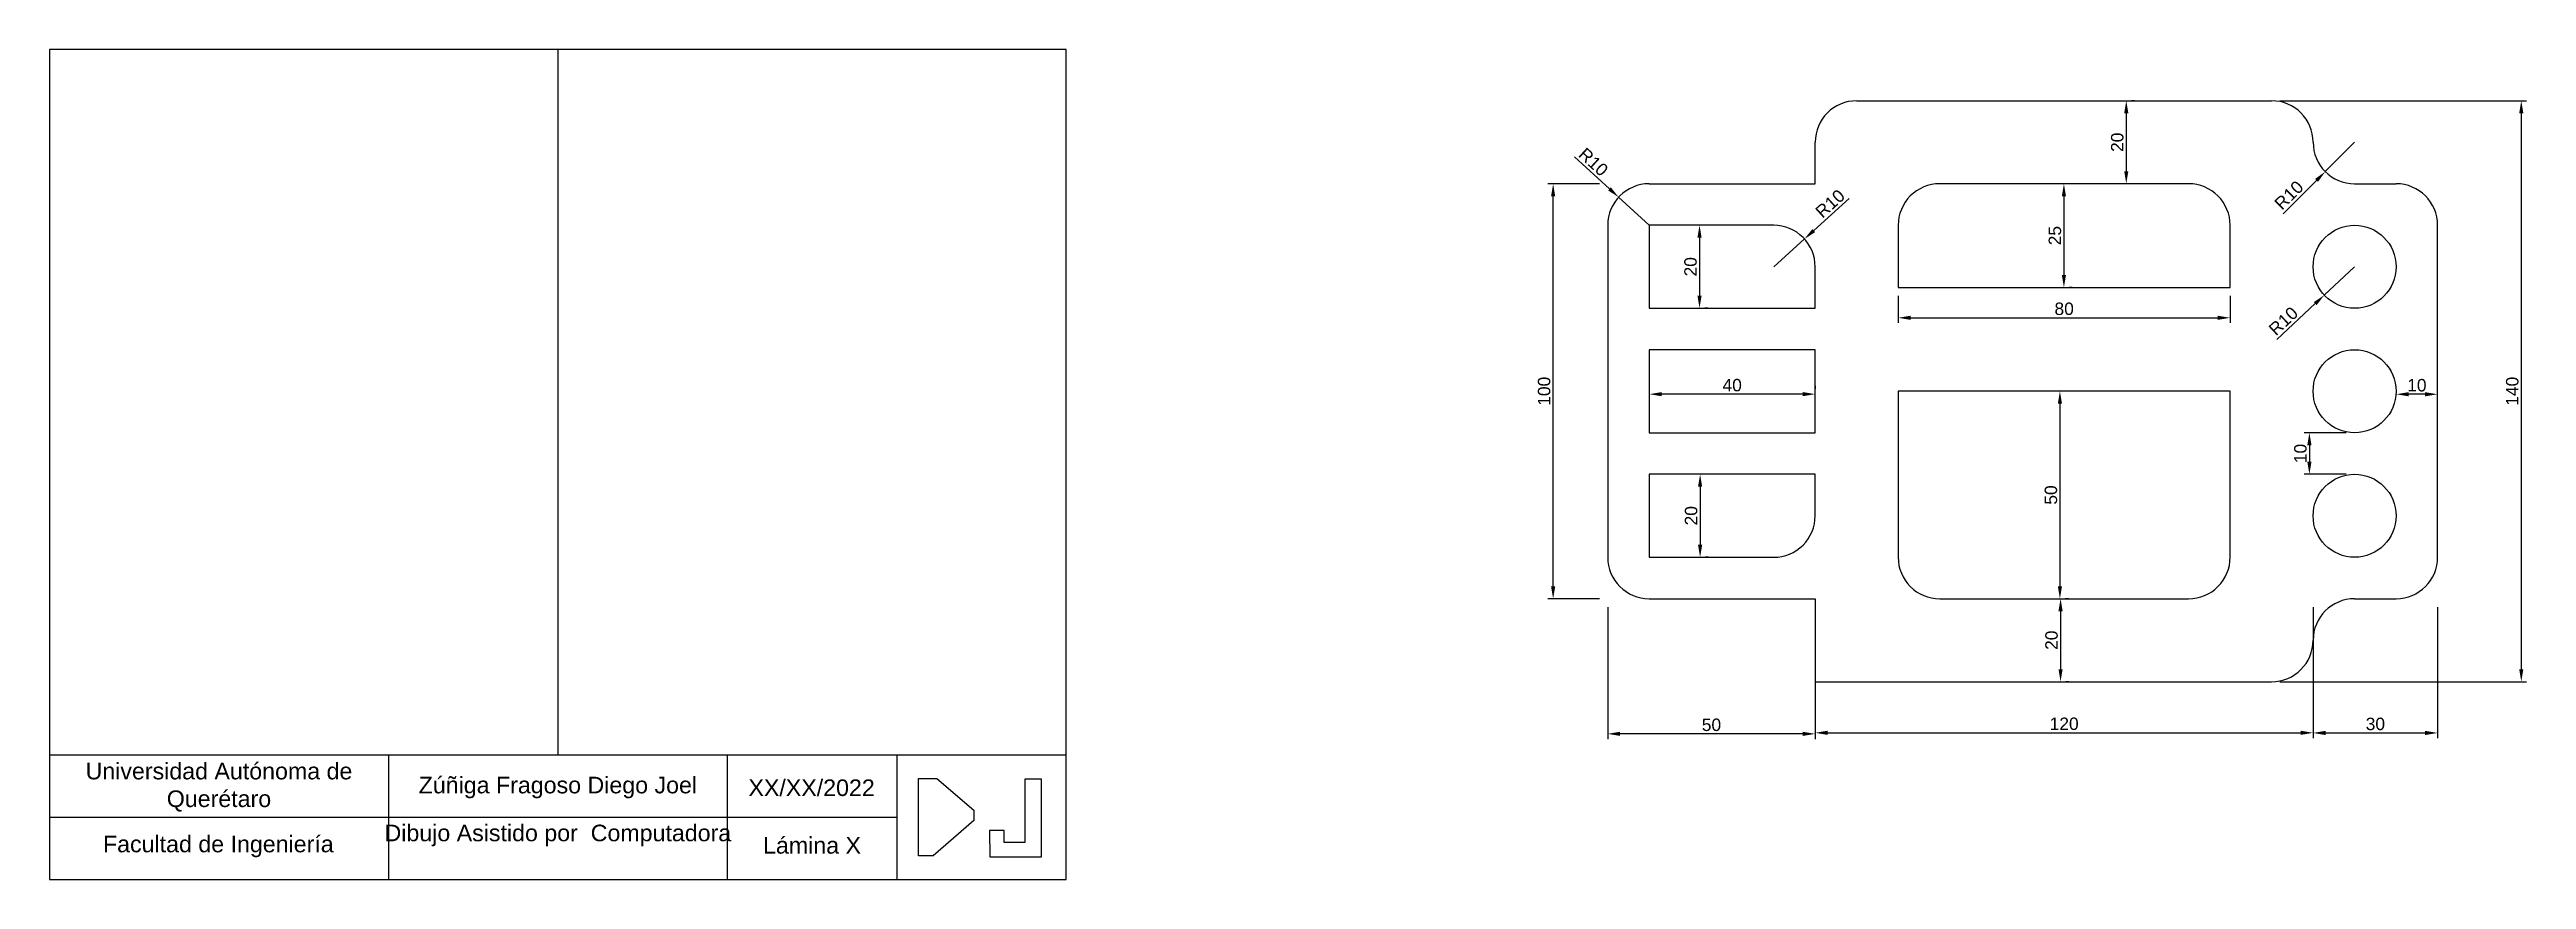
# Model space of a CAD drawing. Header units: millimetres. Extents: x 25 to 622, y 10 to 210.
import ezdxf

# ---------------------------------------------------------------- set-up
doc = ezdxf.new("R2010")
doc.units = ezdxf.units.MM
doc.header["$PDMODE"] = 35
for name, color, linetype, lineweight in [('Cotas', 90, 'Continuous', 25), ('Figura', 140, 'Continuous', 25), ('Marco', 30, 'Continuous', 30)]:
    doc.layers.add(name, color=color, linetype=linetype, lineweight=lineweight)
doc.styles.get("Standard").update_dxf_attribs({"font": 'arial.ttf'})
doc.dimstyles.new('Estilo para clase', dxfattribs={"dimtxt": 3, "dimasz": 3, "dimexe": 1.25, "dimexo": 2, "dimtad": 1, "dimtxsty": 'Standard', "dimcen": 2.5, "dimadec": 0, "dimazin": 0, "dimtfac": 1, "dimtmove": 0, "dimatfit": 3, "dimfxl": 1, "dimarcsym": 0})

# ---------------------------------------------------------------- blocks, each defined once
blk = doc.blocks.new('*D10')
at = {"layer": 'Cotas', "color": 0, "lineweight": -2, "transparency": 16777216}
for p, q in [((424.63, 167.65), (423.88, 167.65)), ((422.63, 164.65), (422.63, 150.65)), ((424.63, 147.65), (423.88, 147.65))]:
    blk.add_line(p, q, dxfattribs=at)
at = {"layer": 'Cotas', "color": 0, "transparency": 16777216}
for points in [[(422.13, 164.65), (423.13, 164.65), (422.63, 167.65)], [(422.13, 150.65), (423.13, 150.65), (422.63, 147.65)]]:
    blk.add_solid(points, dxfattribs=at)
at = {"layer": 'Defpoints', "color": 0, "transparency": 16777216}
for p in [(422.63, 167.65), (422.63, 147.65), (422.63, 147.65)]:
    blk.add_point(p, dxfattribs=at)
at = {"layer": 'Cotas', "color": 0, "transparency": 16777216, "insert": (420.47, 157.65), "char_height": 3, "attachment_point": 5, "rotation": 90}
blk.add_mtext('20', dxfattribs=at)
blk = doc.blocks.new('*D11')
at = {"layer": 'Cotas', "color": 0, "lineweight": -2, "transparency": 16777216}
for p, q in [((511.48, 127.65), (510.73, 127.65)), ((509.48, 124.65), (509.48, 80.65)), ((511.48, 77.65), (510.73, 77.65))]:
    blk.add_line(p, q, dxfattribs=at)
at = {"layer": 'Cotas', "color": 0, "transparency": 16777216}
for points in [[(508.98, 124.65), (509.98, 124.65), (509.48, 127.65)], [(508.98, 80.65), (509.98, 80.65), (509.48, 77.65)]]:
    blk.add_solid(points, dxfattribs=at)
at = {"layer": 'Defpoints', "color": 0, "transparency": 16777216}
for p in [(509.48, 127.65), (509.48, 77.65), (509.48, 77.65)]:
    blk.add_point(p, dxfattribs=at)
at = {"layer": 'Cotas', "color": 0, "transparency": 16777216, "insert": (507.32, 102.65), "char_height": 3, "attachment_point": 5, "rotation": 90}
blk.add_mtext('50', dxfattribs=at)
blk = doc.blocks.new('*D12')
at = {"layer": 'Cotas', "color": 0, "lineweight": -2, "transparency": 16777216}
for p, q in [((410.5, 128.95), (410.5, 128.2)), ((447.5, 126.95), (413.5, 126.95)), ((450.5, 128.95), (450.5, 128.2))]:
    blk.add_line(p, q, dxfattribs=at)
at = {"layer": 'Cotas', "color": 0, "transparency": 16777216}
for points in [[(413.5, 127.45), (413.5, 126.45), (410.5, 126.95)], [(447.5, 127.45), (447.5, 126.45), (450.5, 126.95)]]:
    blk.add_solid(points, dxfattribs=at)
at = {"layer": 'Defpoints', "color": 0, "transparency": 16777216}
for p in [(410.5, 126.95), (410.5, 126.95), (450.5, 126.95)]:
    blk.add_point(p, dxfattribs=at)
at = {"layer": 'Cotas', "color": 0, "transparency": 16777216, "insert": (430.5, 129.11), "char_height": 3, "attachment_point": 5}
blk.add_mtext('40', dxfattribs=at)
blk = doc.blocks.new('*D13')
at = {"layer": 'Cotas', "color": 0, "lineweight": -2, "transparency": 16777216}
for p, q in [((510.44, 174.65), (510.44, 155.65)), ((512.44, 177.65), (511.69, 177.65)), ((512.44, 152.65), (511.69, 152.65))]:
    blk.add_line(p, q, dxfattribs=at)
at = {"layer": 'Cotas', "color": 0, "transparency": 16777216}
for points in [[(509.94, 174.65), (510.94, 174.65), (510.44, 177.65)], [(509.94, 155.65), (510.94, 155.65), (510.44, 152.65)]]:
    blk.add_solid(points, dxfattribs=at)
at = {"layer": 'Defpoints', "color": 0, "transparency": 16777216}
for p in [(510.44, 177.65), (510.44, 152.65), (510.44, 152.65)]:
    blk.add_point(p, dxfattribs=at)
at = {"layer": 'Cotas', "color": 0, "transparency": 16777216, "insert": (508.28, 165.15), "char_height": 3, "attachment_point": 5, "rotation": 90}
blk.add_mtext('25', dxfattribs=at)
blk = doc.blocks.new('*D14')
at = {"layer": 'Cotas', "color": 0, "lineweight": -2, "transparency": 16777216}
for p, q in [((424.77, 107.65), (424.02, 107.65)), ((422.77, 104.65), (422.77, 90.65)), ((424.77, 87.65), (424.02, 87.65))]:
    blk.add_line(p, q, dxfattribs=at)
at = {"layer": 'Cotas', "color": 0, "transparency": 16777216}
for points in [[(422.27, 104.65), (423.27, 104.65), (422.77, 107.65)], [(422.27, 90.65), (423.27, 90.65), (422.77, 87.65)]]:
    blk.add_solid(points, dxfattribs=at)
at = {"layer": 'Defpoints', "color": 0, "transparency": 16777216}
for p in [(422.77, 107.65), (422.77, 87.65), (422.77, 87.65)]:
    blk.add_point(p, dxfattribs=at)
at = {"layer": 'Cotas', "color": 0, "transparency": 16777216, "insert": (420.61, 97.65), "char_height": 3, "attachment_point": 5, "rotation": 90}
blk.add_mtext('20', dxfattribs=at)
blk = doc.blocks.new('*D15')
at = {"layer": 'Cotas', "color": 0, "lineweight": -2, "transparency": 16777216}
for p, q in [((527.47, 197.65), (526.72, 197.65)), ((525.47, 194.65), (525.47, 180.65)), ((527.47, 177.65), (526.72, 177.65))]:
    blk.add_line(p, q, dxfattribs=at)
at = {"layer": 'Cotas', "color": 0, "transparency": 16777216}
for points in [[(524.97, 194.65), (525.97, 194.65), (525.47, 197.65)], [(524.97, 180.65), (525.97, 180.65), (525.47, 177.65)]]:
    blk.add_solid(points, dxfattribs=at)
at = {"layer": 'Defpoints', "color": 0, "transparency": 16777216}
for p in [(525.47, 197.65), (525.47, 177.65), (525.47, 177.65)]:
    blk.add_point(p, dxfattribs=at)
at = {"layer": 'Cotas', "color": 0, "transparency": 16777216, "insert": (523.31, 187.65), "char_height": 3, "attachment_point": 5, "rotation": 90}
blk.add_mtext('20', dxfattribs=at)
blk = doc.blocks.new('*D16')
at = {"layer": 'Cotas', "color": 0, "lineweight": -2, "transparency": 16777216}
for p, q in [((511.63, 77.65), (510.88, 77.65)), ((509.63, 74.65), (509.63, 60.65)), ((511.63, 57.65), (510.88, 57.65))]:
    blk.add_line(p, q, dxfattribs=at)
at = {"layer": 'Cotas', "color": 0, "transparency": 16777216}
for points in [[(509.13, 74.65), (510.13, 74.65), (509.63, 77.65)], [(509.13, 60.65), (510.13, 60.65), (509.63, 57.65)]]:
    blk.add_solid(points, dxfattribs=at)
at = {"layer": 'Defpoints', "color": 0, "transparency": 16777216}
for p in [(509.63, 77.65), (509.63, 57.65), (509.63, 57.65)]:
    blk.add_point(p, dxfattribs=at)
at = {"layer": 'Cotas', "color": 0, "transparency": 16777216, "insert": (507.47, 67.65), "char_height": 3, "attachment_point": 5, "rotation": 90}
blk.add_mtext('20', dxfattribs=at)
blk = doc.blocks.new('*D17')
at = {"layer": 'Cotas', "color": 0, "lineweight": -2, "transparency": 16777216}
for p, q in [((580.5, 157.65), (573.2, 150.82)), ((561.74, 140.11), (571, 148.77))]:
    blk.add_line(p, q, dxfattribs=at)
at = {"layer": 'Cotas', "color": 0, "transparency": 16777216}
blk.add_solid([(570.66, 149.14), (571.35, 148.41), (573.2, 150.82)], dxfattribs=at)
at = {"layer": 'Defpoints', "color": 0, "transparency": 16777216}
for p in [(580.5, 157.65), (573.2, 150.82)]:
    blk.add_point(p, dxfattribs=at)
at = {"layer": 'Cotas', "color": 0, "transparency": 16777216, "insert": (563.34, 144.56), "char_height": 3, "attachment_point": 5, "rotation": 43.06874}
blk.add_mtext('R10', dxfattribs=at)
blk = doc.blocks.new('*D18')
at = {"layer": 'Cotas', "color": 0, "lineweight": -2, "transparency": 16777216}
for p, q in [((590.5, 125.65), (590.5, 125.68)), ((597.5, 126.93), (593.5, 126.93)), ((600.5, 125.65), (600.5, 125.68))]:
    blk.add_line(p, q, dxfattribs=at)
at = {"layer": 'Cotas', "color": 0, "transparency": 16777216}
for points in [[(593.5, 127.43), (593.5, 126.43), (590.5, 126.93)], [(597.5, 127.43), (597.5, 126.43), (600.5, 126.93)]]:
    blk.add_solid(points, dxfattribs=at)
at = {"layer": 'Defpoints', "color": 0, "transparency": 16777216}
for p in [(590.5, 127.65), (590.5, 126.93), (600.5, 127.65)]:
    blk.add_point(p, dxfattribs=at)
at = {"layer": 'Cotas', "color": 0, "transparency": 16777216, "insert": (595.5, 129.09), "char_height": 3, "attachment_point": 5}
blk.add_mtext('10', dxfattribs=at)
blk = doc.blocks.new('*D20')
at = {"layer": 'Cotas', "color": 0, "lineweight": -2, "transparency": 16777216}
for p, q in [((470.5, 150.65), (470.5, 144.1)), ((550.5, 150.65), (550.5, 144.1)), ((473.5, 145.35), (547.5, 145.35))]:
    blk.add_line(p, q, dxfattribs=at)
at = {"layer": 'Cotas', "color": 0, "transparency": 16777216}
for points in [[(473.5, 145.85), (473.5, 144.85), (470.5, 145.35)], [(547.5, 145.85), (547.5, 144.85), (550.5, 145.35)]]:
    blk.add_solid(points, dxfattribs=at)
at = {"layer": 'Defpoints', "color": 0, "transparency": 16777216}
for p in [(470.5, 152.65), (550.5, 152.65), (550.5, 145.35)]:
    blk.add_point(p, dxfattribs=at)
at = {"layer": 'Cotas', "color": 0, "transparency": 16777216, "insert": (510.5, 147.51), "char_height": 3, "attachment_point": 5}
blk.add_mtext('80', dxfattribs=at)
blk = doc.blocks.new('*D21')
at = {"layer": 'Cotas', "color": 0, "lineweight": -2, "transparency": 16777216}
for p, q in [((458.68, 174.08), (450.15, 166.37)), ((440.5, 157.65), (447.92, 164.35))]:
    blk.add_line(p, q, dxfattribs=at)
at = {"layer": 'Cotas', "color": 0, "transparency": 16777216}
blk.add_solid([(449.81, 166.74), (450.48, 165.99), (447.92, 164.35)], dxfattribs=at)
at = {"layer": 'Defpoints', "color": 0, "transparency": 16777216}
for p in [(447.92, 164.35), (440.5, 157.65)]:
    blk.add_point(p, dxfattribs=at)
at = {"layer": 'Cotas', "color": 0, "transparency": 16777216, "insert": (454.11, 172.86), "char_height": 3, "attachment_point": 5, "rotation": 42.10145}
blk.add_mtext('R10', dxfattribs=at)
blk = doc.blocks.new('*D22')
at = {"layer": 'Cotas', "color": 0, "lineweight": -2, "transparency": 16777216}
for p, q in [((580.5, 187.65), (573.43, 180.58)), ((563.24, 170.39), (571.31, 178.46))]:
    blk.add_line(p, q, dxfattribs=at)
at = {"layer": 'Cotas', "color": 0, "transparency": 16777216}
blk.add_solid([(570.96, 178.81), (571.66, 178.1), (573.43, 180.58)], dxfattribs=at)
at = {"layer": 'Defpoints', "color": 0, "transparency": 16777216}
for p in [(580.5, 187.65), (573.43, 180.58)]:
    blk.add_point(p, dxfattribs=at)
at = {"layer": 'Cotas', "color": 0, "transparency": 16777216, "insert": (564.69, 174.89), "char_height": 3, "attachment_point": 5, "rotation": 45}
blk.add_mtext('R10', dxfattribs=at)
blk = doc.blocks.new('*D23')
at = {"layer": 'Cotas', "color": 0, "lineweight": -2, "transparency": 16777216}
for p, q in [((392.51, 184.14), (400.92, 176.43)), ((410.5, 167.65), (403.13, 174.41))]:
    blk.add_line(p, q, dxfattribs=at)
at = {"layer": 'Cotas', "color": 0, "transparency": 16777216}
blk.add_solid([(401.26, 176.8), (400.58, 176.06), (403.13, 174.41)], dxfattribs=at)
at = {"layer": 'Defpoints', "color": 0, "transparency": 16777216}
for p in [(403.13, 174.41), (410.5, 167.65)]:
    blk.add_point(p, dxfattribs=at)
at = {"layer": 'Cotas', "color": 0, "transparency": 16777216, "insert": (397.06, 182.89), "char_height": 3, "attachment_point": 5, "rotation": 317.49339}
blk.add_mtext('R10', dxfattribs=at)
blk = doc.blocks.new('*D24')
at = {"layer": 'Cotas', "color": 0, "lineweight": -2, "transparency": 16777216}
for p, q in [((578.5, 117.65), (568.35, 117.65)), ((569.6, 114.65), (569.6, 110.65)), ((578.5, 107.65), (568.35, 107.65))]:
    blk.add_line(p, q, dxfattribs=at)
at = {"layer": 'Cotas', "color": 0, "transparency": 16777216}
for points in [[(569.1, 114.65), (570.1, 114.65), (569.6, 117.65)], [(569.1, 110.65), (570.1, 110.65), (569.6, 107.65)]]:
    blk.add_solid(points, dxfattribs=at)
at = {"layer": 'Defpoints', "color": 0, "transparency": 16777216}
for p in [(580.5, 117.65), (569.6, 107.65), (580.5, 107.65)]:
    blk.add_point(p, dxfattribs=at)
at = {"layer": 'Cotas', "color": 0, "transparency": 16777216, "insert": (567.45, 112.65), "char_height": 3, "attachment_point": 5, "rotation": 90}
blk.add_mtext('10', dxfattribs=at)
blk = doc.blocks.new('*D25')
at = {"layer": 'Cotas', "color": 0, "lineweight": -2, "transparency": 16777216}
for p, q in [((450.5, 55.65), (450.5, 44.09)), ((570.5, 55.65), (570.5, 44.09)), ((453.5, 45.34), (567.5, 45.34))]:
    blk.add_line(p, q, dxfattribs=at)
at = {"layer": 'Cotas', "color": 0, "transparency": 16777216}
for points in [[(453.5, 45.84), (453.5, 44.84), (450.5, 45.34)], [(567.5, 45.84), (567.5, 44.84), (570.5, 45.34)]]:
    blk.add_solid(points, dxfattribs=at)
at = {"layer": 'Defpoints', "color": 0, "transparency": 16777216}
for p in [(450.5, 57.65), (570.5, 57.65), (570.5, 45.34)]:
    blk.add_point(p, dxfattribs=at)
at = {"layer": 'Cotas', "color": 0, "transparency": 16777216, "insert": (510.5, 47.5), "char_height": 3, "attachment_point": 5}
blk.add_mtext('120', dxfattribs=at)
blk = doc.blocks.new('*D26')
at = {"layer": 'Cotas', "color": 0, "lineweight": -2, "transparency": 16777216}
for p, q in [((400.5, 75.65), (400.5, 43.84)), ((450.5, 75.65), (450.5, 43.84)), ((447.5, 45.09), (403.5, 45.09))]:
    blk.add_line(p, q, dxfattribs=at)
at = {"layer": 'Cotas', "color": 0, "transparency": 16777216}
for points in [[(403.5, 45.59), (403.5, 44.59), (400.5, 45.09)], [(447.5, 45.59), (447.5, 44.59), (450.5, 45.09)]]:
    blk.add_solid(points, dxfattribs=at)
at = {"layer": 'Defpoints', "color": 0, "transparency": 16777216}
for p in [(400.5, 77.65), (450.5, 77.65), (400.5, 45.09)]:
    blk.add_point(p, dxfattribs=at)
at = {"layer": 'Cotas', "color": 0, "transparency": 16777216, "insert": (425.5, 47.25), "char_height": 3, "attachment_point": 5}
blk.add_mtext('50', dxfattribs=at)
blk = doc.blocks.new('*D27')
at = {"layer": 'Cotas', "color": 0, "lineweight": -2, "transparency": 16777216}
for p, q in [((570.5, 75.65), (570.5, 44.06)), ((600.5, 75.65), (600.5, 44.06)), ((573.5, 45.31), (597.5, 45.31))]:
    blk.add_line(p, q, dxfattribs=at)
at = {"layer": 'Cotas', "color": 0, "transparency": 16777216}
for points in [[(573.5, 45.81), (573.5, 44.81), (570.5, 45.31)], [(597.5, 45.81), (597.5, 44.81), (600.5, 45.31)]]:
    blk.add_solid(points, dxfattribs=at)
at = {"layer": 'Defpoints', "color": 0, "transparency": 16777216}
for p in [(570.5, 77.65), (600.5, 77.65), (600.5, 45.31)]:
    blk.add_point(p, dxfattribs=at)
at = {"layer": 'Cotas', "color": 0, "transparency": 16777216, "insert": (585.5, 47.47), "char_height": 3, "attachment_point": 5}
blk.add_mtext('30', dxfattribs=at)
blk = doc.blocks.new('*D29')
at = {"layer": 'Cotas', "color": 0, "lineweight": -2, "transparency": 16777216}
for p, q in [((398.5, 177.65), (386.1, 177.65)), ((387.35, 80.65), (387.35, 174.65)), ((398.5, 77.65), (386.1, 77.65))]:
    blk.add_line(p, q, dxfattribs=at)
at = {"layer": 'Cotas', "color": 0, "transparency": 16777216}
for points in [[(386.85, 174.65), (387.85, 174.65), (387.35, 177.65)], [(386.85, 80.65), (387.85, 80.65), (387.35, 77.65)]]:
    blk.add_solid(points, dxfattribs=at)
at = {"layer": 'Defpoints', "color": 0, "transparency": 16777216}
for p in [(387.35, 177.65), (400.5, 177.65), (400.5, 77.65)]:
    blk.add_point(p, dxfattribs=at)
at = {"layer": 'Cotas', "color": 0, "transparency": 16777216, "insert": (385.19, 127.65), "char_height": 3, "attachment_point": 5, "rotation": 90}
blk.add_mtext('100', dxfattribs=at)
blk = doc.blocks.new('*D30')
at = {"layer": 'Cotas', "color": 0, "lineweight": -2, "transparency": 16777216}
for p, q in [((562.5, 197.65), (621.91, 197.65)), ((620.66, 194.65), (620.66, 60.65)), ((562.5, 57.65), (621.91, 57.65))]:
    blk.add_line(p, q, dxfattribs=at)
at = {"layer": 'Cotas', "color": 0, "transparency": 16777216}
for points in [[(620.16, 194.65), (621.16, 194.65), (620.66, 197.65)], [(620.16, 60.65), (621.16, 60.65), (620.66, 57.65)]]:
    blk.add_solid(points, dxfattribs=at)
at = {"layer": 'Defpoints', "color": 0, "transparency": 16777216}
for p in [(560.5, 197.65), (560.5, 57.65), (620.66, 57.65)]:
    blk.add_point(p, dxfattribs=at)
at = {"layer": 'Cotas', "color": 0, "transparency": 16777216, "insert": (618.5, 127.65), "char_height": 3, "attachment_point": 5, "rotation": 90}
blk.add_mtext('140', dxfattribs=at)

msp = doc.modelspace()

# ---------------------------------------------------------------- linework, layer by layer
at = {"layer": 'Figura'}
for p, q in [((460.501, 197.649), (560.501, 197.649)), ((450.501, 177.649), (450.501, 187.649)), ((570.501, 187.649), (570.501, 187.649)), ((410.501, 177.649), (450.501, 177.649)), ((580.501, 177.649), (590.501, 177.649)), ((400.501, 167.649), (400.501, 87.649)), ((600.501, 87.649), (600.501, 167.649)), ((410.501, 77.649), (450.501, 77.649)), ((450.501, 77.649), (450.501, 57.649)), ((580.501, 77.649), (590.501, 77.649)), ((570.501, 67.649), (570.501, 67.649)), ((450.501, 57.649), (560.501, 57.649))]:
    msp.add_line(p, q, dxfattribs=at)
for points in [[(470.501, 152.649), (550.501, 152.649), (550.501, 167.649, 0.4142136), (540.501, 177.649), (480.501, 177.649, 0.4142136), (470.501, 167.649)], [(410.501, 147.649), (450.501, 147.649), (450.501, 157.649, 0.4142136), (440.501, 167.649), (410.501, 167.649)], [(480.501, 77.649), (540.501, 77.649, 0.4142136), (550.501, 87.649), (550.501, 127.649), (470.501, 127.649), (470.501, 87.649, 0.4142136)], [(410.501, 87.649), (440.501, 87.649, 0.4142136), (450.501, 97.649), (450.501, 107.649), (410.501, 107.649)]]:
    msp.add_lwpolyline(points, format="xyb", close=True, dxfattribs=at)
msp.add_lwpolyline([(410.501, 117.649), (450.501, 117.649), (450.501, 137.649), (410.501, 137.649)], close=True, dxfattribs=at)
for centre in [(580.501, 157.649), (580.501, 127.649), (580.501, 97.649)]:
    msp.add_circle(centre, 10, dxfattribs=at)
for centre, start, end in [((460.501, 187.649), 90, 180), ((560.501, 187.649), 0, 90), ((580.501, 187.649), 180, 270), ((410.501, 167.649), 90, 180), ((590.501, 167.649), 0, 90), ((410.501, 87.649), 180, 270), ((590.501, 87.649), 270, 0), ((580.501, 67.649), 90, 180), ((560.501, 67.649), 270, 0)]:
    msp.add_arc(centre, 10, start, end, dxfattribs=at)
at = {"layer": 'Marco'}
for p, q in [((270, 210), (25, 210)), ((25, 210), (25, 10)), ((147.5, 210), (147.5, 40)), ((270, 10), (270, 210)), ((25, 40), (270, 40)), ((106.667, 40), (106.667, 10)), ((188.333, 40), (188.333, 10)), ((229.167, 40), (229.167, 10)), ((238.854, 34.334), (247.705, 26.729)), ((264.014, 34.172), (260.016, 34.172)), ((260.016, 34.172), (260.016, 18.915)), ((264.014, 15.49), (264.014, 34.172)), ((25, 25), (229.167, 25)), ((247.705, 24.172), (237.974, 15.723)), ((255.066, 21.768), (251.525, 21.768)), ((251.525, 21.768), (251.601, 15.49)), ((255.066, 18.915), (255.066, 21.768)), ((260.016, 18.915), (255.066, 18.915)), ((251.601, 15.49), (264.014, 15.49)), ((25, 10), (270, 10))]:
    msp.add_line(p, q, dxfattribs=at)
for points in [[(237.974, 15.723), (234.379, 15.723), (234.379, 34.334), (238.854, 34.334)], [(247.705, 26.729), (247.705, 24.172)]]:
    msp.add_lwpolyline(points, dxfattribs=at)

# ---------------------------------------------------------------- texts
at = {"layer": 'Marco', "char_height": 4, "attachment_point": 1}
for s, width, insert in [('\\pxqc;Universidad Autónoma de Querétaro', 81.66667, (25, 38.12)), ('\\pxqc;Zúñiga Fragoso Diego Joel', 81.66667, (106.667, 34.753)), ('\\pxqc;XX/XX/2022', 40.83333, (188.233, 34.106)), ('\\pxqc;Facultad de Ingeniería', 81.66667, (24.841, 20.548)), ('\\pxqc;Dibujo Asistido por  Computadora', 81.66667, (106.667, 23.206)), ('\\pxqc;Lámina X', 40.83333, (188.333, 20.223))]:
    msp.add_mtext_dynamic_manual_height_columns(s, width=width, gutter_width=12.5, heights=[0], dxfattribs=dict(at, insert=insert))

# ---------------------------------------------------------------- dimensions: what is measured, and where the dimension line sits
at = {"layer": 'Cotas'}
for base, p1, p2, angle, picture, middle in [((525.467, 177.649), (525.467, 197.649), (525.467, 177.649), 90, '*D15', (523.31, 187.649)), ((620.661, 57.649), (560.501, 197.649), (560.501, 57.649), 90, '*D30', (618.504, 127.649)), ((387.346, 177.649), (400.501, 77.649), (400.501, 177.649), 90, '*D29', (385.189, 127.649)), ((510.44, 152.649), (510.44, 177.649), (510.44, 152.649), 270, '*D13', (508.284, 165.149)), ((422.629, 147.649), (422.629, 167.649), (422.629, 147.649), 270, '*D10', (420.473, 157.649)), ((410.501, 126.952), (450.501, 126.952), (410.501, 126.952), 180, '*D12', (430.501, 129.108)), ((509.478, 77.649), (509.478, 127.649), (509.478, 77.649), 270, '*D11', (507.321, 102.649)), ((569.604, 107.649), (580.501, 117.649), (580.501, 107.649), 90, '*D24', (567.447, 112.649)), ((422.766, 87.649), (422.766, 107.649), (422.766, 87.649), 270, '*D14', (420.609, 97.649)), ((509.629, 57.649), (509.629, 77.649), (509.629, 57.649), 90, '*D16', (507.472, 67.649))]:
    dim = msp.add_linear_dim(base=base, p1=p1, p2=p2, angle=angle, dimstyle='Estilo para clase', dxfattribs=at)
    dim.commit()
    dim.dimension.update_dxf_attribs({"geometry": picture, "text_midpoint": middle})
for center, mpoint, picture, middle in [((410.501, 167.649), (403.129, 174.406), '*D23', (397.064, 182.891)), ((580.501, 187.649), (573.43, 180.578), '*D22', (564.69, 174.888))]:
    dim = msp.add_radius_dim(center=center, mpoint=mpoint, dimstyle='Estilo para clase', dxfattribs=at)
    dim.commit()
    dim.dimension.update_dxf_attribs({"geometry": picture, "text_midpoint": middle})
for center, mpoint, picture, middle in [((440.501, 157.649), (447.921, 164.354), '*D21', (455.561, 171.257)), ((580.501, 157.649), (573.196, 150.82), '*D17', (564.814, 142.986))]:
    dim = msp.add_radius_dim(center=center, mpoint=mpoint, dimstyle='Estilo para clase', dxfattribs=at)
    dim.commit()
    dim.dimension.update_dxf_attribs({"geometry": picture, "text_midpoint": middle, "dimtype": 164})
for base, p1, p2, picture, middle in [((550.501, 145.349), (470.501, 152.649), (550.501, 152.649), '*D20', (510.501, 147.506)), ((590.501, 126.931), (600.501, 127.649), (590.501, 127.649), '*D18', (595.501, 129.088)), ((400.501, 45.095), (450.501, 77.649), (400.501, 77.649), '*D26', (425.501, 47.251)), ((600.501, 45.312), (570.501, 77.649), (600.501, 77.649), '*D27', (585.501, 47.47)), ((570.501, 45.339), (450.501, 57.649), (570.501, 57.649), '*D25', (510.501, 47.496))]:
    dim = msp.add_linear_dim(base=base, p1=p1, p2=p2, dimstyle='Estilo para clase', dxfattribs=at)
    dim.commit()
    dim.dimension.update_dxf_attribs({"geometry": picture, "text_midpoint": middle})

doc.saveas('drawing.dxf')
